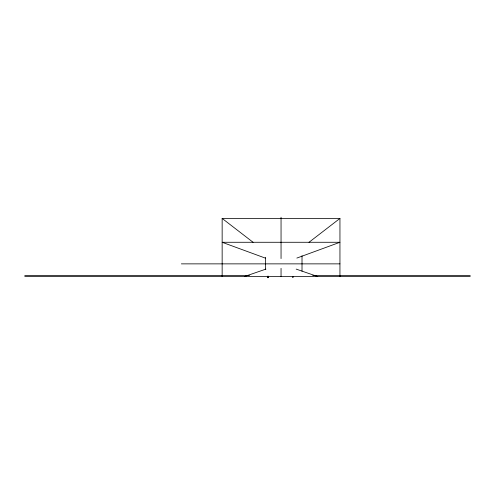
<?xml version="1.0" encoding="UTF-8"?>
<svg xmlns="http://www.w3.org/2000/svg" width="495" height="495" viewBox="0 0 495 495"><rect width="100%" height="100%" fill="white"/><g stroke="black" fill="none" stroke-linecap="round" stroke-linejoin="round"><path stroke-width="0.74" d="M267.906 277.528L267.956 276.123M267.993 277.534L268.061 276.136M268.111 277.608L267.727 277.571M268.08 277.664L267.764 277.72M268.142 276.482L267.684 276.445M308.979 242.315L339.947 218.425L339.947 276.575M268.098 277.707L267.671 277.571M296.851 258.074L339.947 242.278L222.15 242.278L265.246 258.074M244.326 276.575L265.926 269.101M292.786 277.002C293.442 277.076 292.137 277.404 293.052 277.027M222.15 276.575L222.15 218.425L339.947 218.425M181.356 263.866L339.947 263.866M24.75 275.393L249.505 275.393M312.71 275.393L470.25 275.393M24.75 276.575L470.25 276.575M293.195 276.922L292.694 277.151M296.171 269.101L317.778 276.575M222.15 218.425L253.118 242.315M302.012 255.748L302.012 271.18M281.049 217.243L281.049 242.135M281.049 242.278L281.049 258.582M281.049 268.352L281.049 276.575M265.37 257.295L265.37 269.633"/></g></svg>
